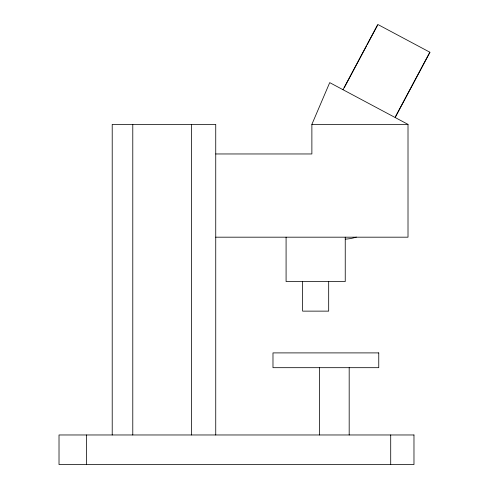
<?xml version="1.0" encoding="UTF-8"?>
<svg xmlns="http://www.w3.org/2000/svg" width="489" height="489" viewBox="0 0 489 489"><rect width="100%" height="100%" fill="white"/><g stroke="black" fill="none" stroke-linecap="round" stroke-linejoin="round"><path stroke-width="0.73" d="M215.741 153.962L311.878 153.962L311.878 124.383L329.714 82.623L408.009 124.383L408.009 237.183L215.741 237.183M342.985 89.701L377.783 24.45L429.984 52.292L395.179 117.537M344.225 87.769L366.469 46.064M367.184 44.719L377.594 25.214M395.375 116.779L429.819 52.201M311.878 124.383L408.009 124.383M390.711 434.972L390.711 464.55M349.183 367.685L349.183 434.972M345.24 237.183L345.24 281.554L286.083 281.554L286.083 237.183M328.681 281.554L328.681 311.132L302.636 311.132L302.636 281.554M319.604 367.685L319.604 434.972M215.741 434.972L215.741 124.383L112.213 124.383L112.213 434.972M191.45 124.383L191.45 434.972M132.782 124.383L132.782 434.972M86.48 434.972L86.48 464.55M356.322 237.104A42.72 42.72 0 0 1 345.356 239.133M378.761 352.899L272.984 352.899L272.984 367.685L378.761 367.685L378.761 352.899M413.975 434.972L59.016 434.972L59.016 464.55L413.975 464.55L413.975 434.972"/></g></svg>
